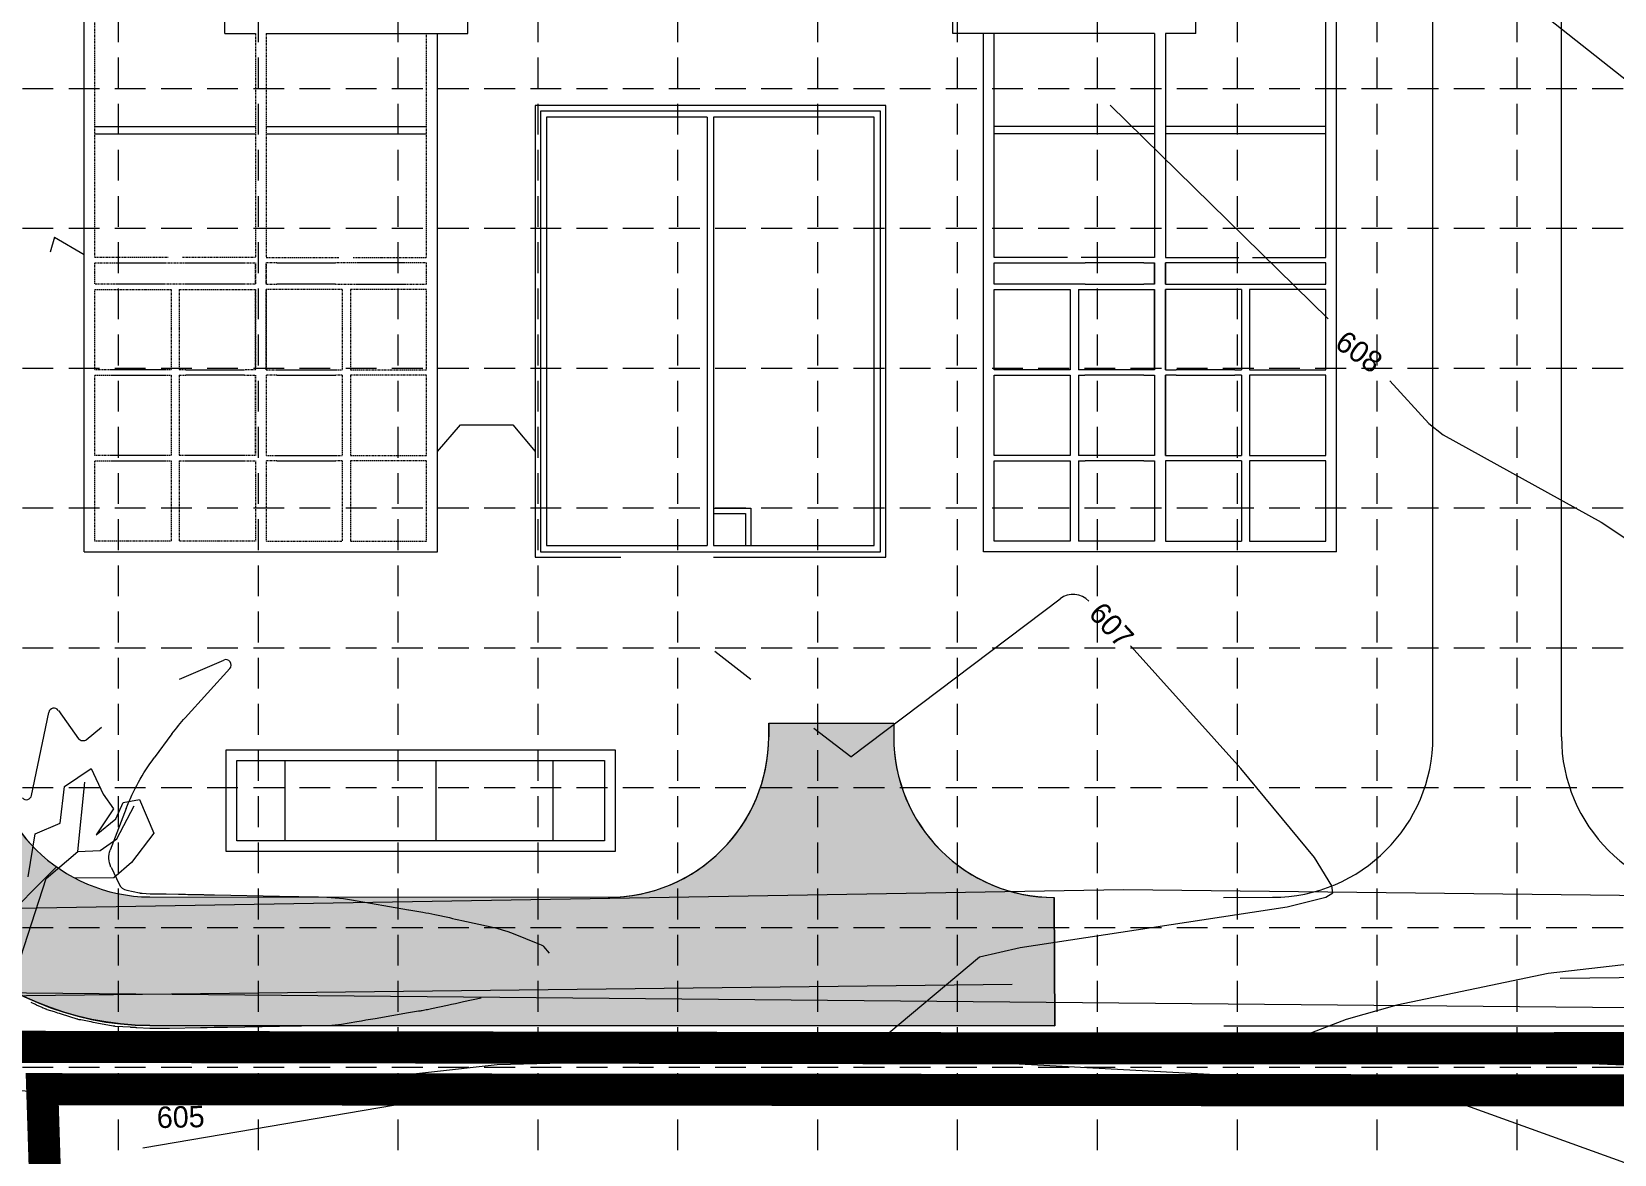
# Model space of a CAD drawing. Header units: feet. Extents: x 2483421 to 2485095, y 6854873 to 6855921.
# Drawn here: x 2484398.5 to 2484694.2, y 6855093.4 to 6855303.1 of the extents above; entities that cross this region are included whole.
import ezdxf

# ---------------------------------------------------------------- set-up
doc = ezdxf.new("R2010")
doc.units = ezdxf.units.FT
doc.header["$MEASUREMENT"] = 0
for name, pattern in [('DGN Style 3', [358.380981, 255.986415, -102.394566]), ('HIDDEN', [0.375, 0.25, -0.125]), ('HIDDEN2', [0.1875, 0.125, -0.0625]), ('PHANTOM2', [2.375, 0.625, -0.125, 0.125, -0.125, 1.25, -0.125])]:
    doc.linetypes.add(name, pattern=pattern)
for name, color, linetype, lineweight in [('C-ROAD-NW', 2, 'Continuous', 0), ('CTEXT', 1, 'Continuous', 0), ('CTR', 62, 'Continuous', 0), ('Future', 30, 'Continuous', 0), ('Level 11', 7, 'Continuous', 0), ('Level 14', 7, 'Continuous', 0), ('Level 18', 7, 'Continuous', 0), ('Level 31', 7, 'Continuous', 0), ('Level 5', 7, 'Continuous', 0), ('Level 6', 7, 'Continuous', 0), ('Level 7', 7, 'Continuous', 0), ('M-HAT-NW', 4, 'Continuous', 0), ('M-STR-NW', 3, 'Continuous', 0), ('P-Cont-1', 21, 'Continuous', 13)]:
    doc.layers.add(name, color=color, linetype=linetype, lineweight=lineweight)
for name, color, linetype in [('GRID', 254, 'HIDDEN'), ('LIMITS OF DISTURBANCE', 1, 'HIDDEN'), ('SILT FENCE', 200, 'Continuous')]:
    doc.layers.add(name, color=color, linetype=linetype)
doc.styles.get("Standard").update_dxf_attribs({"font": 'ARIAL.TTF'})
doc.linetypes.add('Fence-Barbed', pattern='A,38,-12,[1,dgnlstyle-maplsty.shx,S=0.064,R=0,X=0,Y=0],-12,38', length=100)

msp = doc.modelspace()

# ---------------------------------------------------------------- hatches: boundary and pattern name
at = {"layer": 'M-HAT-NW', "lineweight": 0}
h = msp.add_hatch(dxfattribs=at)
h.set_pattern_fill('CONCR3', style=0)
h.set_pattern_definition([(-11.50266, (2484440.7402, 6855398.9387), (-41.9899452, 9.5218646), [0.15568, -145.44072]), (111.74427, (2484441.1218, 6855401.9749), (9.053583, -25.2876234), [0.21274, -145.15402]), (111.74427, (2484444.7382, 6855393.5982), (9.053583, -25.2876234), [0.2126, -145.15415]), (111.74427, (2484441.5795, 6855393.9796), (9.053583, -25.2876234), [0.21246, -145.1543]), (-39.00304, (2484445.5905, 6855397.2241), (-76.799433, 60.565393), [0.19545, -109.6789]), (111.74427, (2484437.8564, 6855398.0078), (9.053583, -25.2876234), [0.2126, -145.15415]), (111.74427, (2484438.6346, 6855392.286), (9.053583, -25.2876234), [0.2124, -145.15435]), (-11.50266, (2484433.6779, 6855396.7236), (-41.9899452, 9.5218646), [0.15555, -145.44084]), (-11.50266, (2484440.891, 6855404.0065), (-41.9899452, 9.5218646), [0.15576, -145.44064]), (-11.50266, (2484436.3269, 6855396.1217), (-41.9899452, 9.5218646), [0.15555, -145.44084]), (-11.50266, (2484443.401, 6855396.3925), (-41.9899452, 9.5218646), [0.15568, -145.44072]), (-11.50266, (2484439.879, 6855395.5798), (-41.9899452, 9.5218646), [0.15564, -145.44076]), (-11.50266, (2484440.2703, 6855391.0945), (-41.9899452, 9.5218646), [0.15555, -145.44084]), (-11.50266, (2484442.7086, 6855400.5768), (-41.9899452, 9.5218646), [0.15576, -145.44064])])
h.paths.add_polyline_path([(2484366.3, 6855171.47, 0.410162), (2484420.61, 6855117.47), (2484589.64, 6855117.39), (2484589.56, 6855141.38, -0.414214), (2484559.56, 6855171.38), (2484559.56, 6855173.93), (2484536.2, 6855173.97), (2484536.2, 6855171.41, -0.424012), (2484505.2, 6855141.43), (2484421.03, 6855141.47, -0.421223), (2484390.3, 6855172.54), (2484390.3, 6855433.72), (2484366.3, 6855433.72)])

# ---------------------------------------------------------------- linework, layer by layer
at = {"layer": 'C-ROAD-NW', "color": 7, "lineweight": 0, "ltscale": 0.328084}
for p, q in [((2484536.2, 6855173.97), (2484536.2, 6855171.41)), ((2484559.56, 6855173.93), (2484559.56, 6855171.38)), ((2484403.14, 6855147.12), (2484385.93, 6855129.81)), ((2484420.61, 6855141.47), (2484506.2, 6855141.43)), ((2484420.61, 6855117.47), (2484589.64, 6855117.39))]:
    msp.add_line(p, q, dxfattribs=at)
at = {"layer": 'C-ROAD-NW', "color": 7, "lineweight": 0, "ltscale": 0.328084, "flags": 128}
for points in [[(2484536.2, 6855173.97), (2484559.56, 6855173.93)], [(2484589.64, 6855117.39), (2484589.56, 6855141.38)]]:
    msp.add_lwpolyline(points, dxfattribs=at)
at = {"layer": 'C-ROAD-NW', "color": 7, "lineweight": 0, "ltscale": 0.328084}
for centre, radius, start, end in [((2484420.83, 6855172), 54.54, 180.5616, 269.7674), ((2484420.83, 6855172.01), 30.54, 181.0086, 269.5822), ((2484506.2, 6855171.41), 30, 270, 0), ((2484589.56, 6855171.38), 30, 180, 270)]:
    msp.add_arc(centre, radius, start, end, dxfattribs=at)
at = {"layer": 'CTR', "color": 35, "lineweight": 0, "ltscale": 0.328084}
for p, q in [((2484660.02, 6855322.91), (2484730.17, 6855267.34)), ((2484600.01, 6855289.42), (2484640.73, 6855249.47)), ((2484652.25, 6855237.9), (2484659.53, 6855229.93)), ((2484659.53, 6855229.93), (2484662.18, 6855227.83)), ((2484662.18, 6855227.83), (2484691.7, 6855211.51)), ((2484691.7, 6855211.51), (2484751.66, 6855171.6)), ((2484603.93, 6855188.25), (2484603.77, 6855188.41)), ((2484624.42, 6855165.48), (2484603.93, 6855188.25)), ((2484638.14, 6855148.86), (2484624.42, 6855165.48)), ((2484641.41, 6855143.56), (2484638.14, 6855148.86)), ((2484633.05, 6855139.64), (2484640.25, 6855141.43)), ((2484640.25, 6855141.43), (2484641.56, 6855142.23)), ((2484641.56, 6855142.23), (2484641.41, 6855143.56)), ((2484583.21, 6855132.06), (2484633.05, 6855139.64)), ((2484558.62, 6855116.11), (2484575.6, 6855130.26)), ((2484575.6, 6855130.26), (2484583.21, 6855132.06)), ((2484681.8, 6855127.19), (2484653.54, 6855121.25)), ((2484697.54, 6855129), (2484681.8, 6855127.19)), ((2484653.54, 6855121.25), (2484644.09, 6855118.58)), ((2484644.09, 6855118.58), (2484636.8, 6855115.75)), ((2484542.42, 6855112.5), (2484558.62, 6855116.11)), ((2484636.8, 6855115.75), (2484634.44, 6855114.32)), ((2484541.11, 6855111.56), (2484542.42, 6855112.5)), ((2484541.17, 6855111.2), (2484541.11, 6855111.56)), ((2484556.62, 6855111.67), (2484542.61, 6855110.81)), ((2484633.48, 6855107.49), (2484556.62, 6855111.67)), ((2484634.44, 6855114.32), (2484633.19, 6855112.9)), ((2484633.19, 6855112.9), (2484633.36, 6855111.9)), ((2484633.36, 6855111.9), (2484634.77, 6855111.16)), ((2484542.61, 6855110.81), (2484541.17, 6855111.2)), ((2484634.77, 6855111.16), (2484640.48, 6855110.34)), ((2484640.48, 6855110.34), (2484657.93, 6855110.42)), ((2484657.93, 6855110.42), (2484672.77, 6855111.06)), ((2484672.77, 6855111.06), (2484705.02, 6855109.77)), ((2484647.02, 6855107.07), (2484633.48, 6855107.49)), ((2484655.94, 6855106.34), (2484647.02, 6855107.07)), ((2484696.12, 6855091.78), (2484655.94, 6855106.34))]:
    msp.add_line(p, q, dxfattribs=at)
at = {"layer": 'Future', "color": 7, "lineweight": 0, "ltscale": 0.328084}
for p, q in [((2484660.3, 6855171.41), (2484660.3, 6855433.72)), ((2484684.3, 6855171.38), (2484684.3, 6855433.72)), ((2484621.23, 6855117.38), (2484923.44, 6855117.38))]:
    msp.add_line(p, q, dxfattribs=at)
at = {"layer": 'Future', "color": 7, "lineweight": 0, "ltscale": 0.328084, "flags": 128}
for points in [[(2484642.3, 6855205.97), (2484642.3, 6855427.47)], [(2484608.3, 6855302.8), (2484570.63, 6855302.8), (2484570.63, 6855309.72)], [(2484615.97, 6855302.8), (2484615.97, 6855308.47)], [(2484640.3, 6855260.97), (2484640.3, 6855308.47)], [(2484642.3, 6855205.97), (2484576.3, 6855205.97), (2484576.3, 6855302.8)], [(2484578.3, 6855260.97), (2484578.3, 6855302.8)], [(2484608.3, 6855302.8), (2484608.3, 6855260.97)], [(2484608.3, 6855302.8), (2484608.3, 6855260.97)], [(2484615.97, 6855302.8), (2484610.3, 6855302.8)], [(2484610.3, 6855302.8), (2484610.3, 6855260.97)], [(2484608.3, 6855285.39), (2484578.3, 6855285.39)], [(2484608.3, 6855284.05), (2484578.3, 6855284.05)], [(2484640.3, 6855285.39), (2484610.3, 6855285.39)], [(2484640.3, 6855284.05), (2484610.3, 6855284.05)], [(2484592.01, 6855260.97), (2484578.3, 6855260.97)], [(2484582.3, 6855255.97), (2484578.3, 6855255.97), (2484578.3, 6855259.97), (2484582.3, 6855259.97)], [(2484582.3, 6855259.97), (2484591.3, 6855259.97)], [(2484591.3, 6855259.97), (2484595.3, 6855259.97)], [(2484608.3, 6855260.97), (2484594.6, 6855260.97)], [(2484606.31, 6855259.97), (2484595.3, 6855259.97)], [(2484606.31, 6855259.97), (2484608.3, 6855259.97), (2484608.3, 6855255.97), (2484606.31, 6855255.97)], [(2484608.3, 6855255.97), (2484608.3, 6855259.97)], [(2484610.3, 6855260.97), (2484624, 6855260.97)], [(2484610.3, 6855255.97), (2484610.3, 6855259.97)], [(2484612.3, 6855259.97), (2484610.3, 6855259.97), (2484610.3, 6855255.97), (2484612.3, 6855255.97)], [(2484623.3, 6855259.97), (2484612.3, 6855259.97)], [(2484627.29, 6855259.97), (2484623.3, 6855259.97)], [(2484626.59, 6855260.97), (2484640.3, 6855260.97)], [(2484636.3, 6855259.97), (2484627.29, 6855259.97)], [(2484636.3, 6855255.97), (2484640.3, 6855255.97), (2484640.3, 6855259.97), (2484636.3, 6855259.97)], [(2484592.55, 6855239.97), (2484578.3, 6855239.97), (2484578.3, 6855254.97), (2484592.55, 6855254.97)], [(2484591.3, 6855255.97), (2484582.3, 6855255.97)], [(2484595.3, 6855255.97), (2484591.3, 6855255.97)], [(2484592.55, 6855254.97), (2484592.55, 6855239.97)], [(2484594.05, 6855254.97), (2484608.3, 6855254.97), (2484608.3, 6855239.97), (2484606.3, 6855239.97)], [(2484594.05, 6855254.97), (2484594.05, 6855239.97)], [(2484595.3, 6855255.97), (2484606.31, 6855255.97)], [(2484608.3, 6855239.97), (2484608.3, 6855254.97)], [(2484610.3, 6855239.97), (2484610.3, 6855254.97)], [(2484624.55, 6855254.97), (2484610.3, 6855254.97), (2484610.3, 6855239.97), (2484612.3, 6855239.97)], [(2484612.3, 6855255.97), (2484623.3, 6855255.97)], [(2484623.3, 6855255.97), (2484627.29, 6855255.97)], [(2484624.55, 6855254.97), (2484624.55, 6855239.97)], [(2484637.3, 6855239.97), (2484640.3, 6855239.97), (2484640.3, 6855254.97), (2484626.05, 6855254.97)], [(2484626.05, 6855254.97), (2484626.05, 6855239.97)], [(2484627.29, 6855255.97), (2484636.3, 6855255.97)], [(2484592.55, 6855223.97), (2484578.3, 6855223.97), (2484578.3, 6855238.97), (2484592.55, 6855238.97)], [(2484592.55, 6855238.97), (2484592.55, 6855223.97)], [(2484595.29, 6855239.97), (2484594.05, 6855239.97)], [(2484594.05, 6855238.97), (2484595.29, 6855238.97)], [(2484594.05, 6855238.97), (2484594.05, 6855223.97)], [(2484606.3, 6855239.97), (2484595.29, 6855239.97)], [(2484606.3, 6855238.97), (2484595.29, 6855238.97)], [(2484606.3, 6855238.97), (2484608.3, 6855238.97), (2484608.3, 6855223.97), (2484606.3, 6855223.97)], [(2484610.3, 6855223.97), (2484610.3, 6855238.97)], [(2484612.3, 6855238.97), (2484610.3, 6855238.97), (2484610.3, 6855223.97), (2484612.3, 6855223.97)], [(2484623.31, 6855239.97), (2484612.3, 6855239.97)], [(2484612.3, 6855238.97), (2484623.31, 6855238.97)], [(2484623.31, 6855239.97), (2484624.55, 6855239.97)], [(2484624.55, 6855238.97), (2484623.31, 6855238.97)], [(2484624.55, 6855238.97), (2484624.55, 6855223.97)], [(2484626.05, 6855239.97), (2484627.3, 6855239.97)], [(2484627.3, 6855238.97), (2484626.05, 6855238.97)], [(2484626.05, 6855238.97), (2484626.05, 6855223.97)], [(2484627.3, 6855239.97), (2484637.3, 6855239.97)], [(2484637.3, 6855238.97), (2484627.3, 6855238.97)], [(2484637.3, 6855223.97), (2484640.3, 6855223.97), (2484640.3, 6855238.97), (2484637.3, 6855238.97)], [(2484595.29, 6855223.97), (2484594.05, 6855223.97)], [(2484606.3, 6855223.97), (2484595.3, 6855223.97)], [(2484612.3, 6855223.97), (2484623.32, 6855223.97)], [(2484623.32, 6855223.97), (2484624.55, 6855223.97)], [(2484626.05, 6855223.97), (2484627.3, 6855223.97)], [(2484627.3, 6855223.97), (2484637.3, 6855223.97)], [(2484592.55, 6855207.97), (2484578.3, 6855207.97), (2484578.3, 6855222.97), (2484592.55, 6855222.97)], [(2484592.55, 6855222.97), (2484592.55, 6855207.97)], [(2484594.05, 6855222.97), (2484595.3, 6855222.97)], [(2484606.3, 6855222.97), (2484608.3, 6855222.97), (2484608.3, 6855207.97), (2484594.05, 6855207.97)], [(2484594.05, 6855222.97), (2484594.05, 6855207.97)], [(2484606.3, 6855222.97), (2484595.3, 6855222.97)], [(2484612.3, 6855222.97), (2484610.3, 6855222.97), (2484610.3, 6855207.97), (2484624.55, 6855207.97)], [(2484623.32, 6855222.97), (2484612.3, 6855222.97)], [(2484624.55, 6855222.97), (2484623.32, 6855222.97)], [(2484624.55, 6855222.97), (2484624.55, 6855207.97)], [(2484626.05, 6855207.97), (2484640.3, 6855207.97), (2484640.3, 6855222.97), (2484637.3, 6855222.97)], [(2484627.3, 6855222.97), (2484626.05, 6855222.97)], [(2484626.05, 6855222.97), (2484626.05, 6855207.97)], [(2484637.3, 6855222.97), (2484627.3, 6855222.97)], [(2484621.14, 6855141.38), (2484630.3, 6855141.41)]]:
    msp.add_lwpolyline(points, dxfattribs=at)
at = {"layer": 'Future', "color": 7, "lineweight": 0, "ltscale": 0.328084}
for centre, start, end in [((2484630.3, 6855171.41), 270, 0), ((2484714.3, 6855171.38), 180, 270)]:
    msp.add_arc(centre, 30, start, end, dxfattribs=at)
at = {"layer": 'GRID', "color": 252, "linetype": 'HIDDEN', "lineweight": 0, "ltscale": 23}
for p, q in [((2484414.69, 6855893.42), (2484414.69, 6854978.93)), ((2484440.81, 6855893.42), (2484440.81, 6854978.93)), ((2484466.94, 6855893.42), (2484466.94, 6854978.93)), ((2484493.06, 6855893.42), (2484493.06, 6854978.93)), ((2484519.19, 6855893.42), (2484519.19, 6854978.93)), ((2484545.31, 6855893.42), (2484545.31, 6854978.93)), ((2484571.44, 6855893.42), (2484571.44, 6854978.93)), ((2484597.56, 6855893.42), (2484597.56, 6854978.93)), ((2484623.69, 6855893.42), (2484623.69, 6854978.93)), ((2484649.81, 6855893.42), (2484649.81, 6854978.93)), ((2484675.94, 6855893.42), (2484675.94, 6854978.93)), ((2483448.06, 6855292.54), (2485067.81, 6855292.54)), ((2483448.06, 6855266.42), (2485067.81, 6855266.42)), ((2483448.06, 6855240.29), (2485067.81, 6855240.29)), ((2483448.06, 6855214.17), (2485067.81, 6855214.17)), ((2483448.06, 6855188.04), (2485067.81, 6855188.04)), ((2483448.06, 6855161.92), (2485067.81, 6855161.92)), ((2483448.06, 6855135.79), (2485067.81, 6855135.79)), ((2483448.06, 6855109.67), (2485067.81, 6855109.67))]:
    msp.add_line(p, q, dxfattribs=at)
at = {"layer": 'Level 11', "color": 7, "linetype": 'Fence-Barbed', "lineweight": 0}
for p, q in [((2484116.86, 6855134.65), (2484602.48, 6855142.87)), ((2484602.48, 6855142.87), (2484760.5, 6855141.07))]:
    msp.add_line(p, q, dxfattribs=at)
at = {"layer": 'Level 14', "color": 7, "linetype": 'Fence-Barbed', "lineweight": 0, "ltscale": 3, "flags": 128}
msp.add_lwpolyline([(2484968.98, 6855118.25), (2483533.51, 6855131.43)], dxfattribs=at)
at = {"layer": 'Level 18', "color": 7, "linetype": 'PHANTOM2', "lineweight": 0, "ltscale": 0.328084}
msp.add_line((2483533.51, 6855105.14), (2484968.98, 6855117.79), dxfattribs=at)
at = {"layer": 'Level 31', "color": 7, "linetype": 'DGN Style 3', "lineweight": 0}
msp.add_line((2483608.97, 6855114.03), (2484945.99, 6855129.32), dxfattribs=at)
msp.add_line((2483608.97, 6855114.03), (2484945.99, 6855129.32), dxfattribs=at)
at = {"layer": 'Level 5', "color": 7, "linetype": 'Continuous', "lineweight": 0, "ltscale": 0.328084, "flags": 128}
msp.add_lwpolyline([(2484968.98, 6855108.17), (2484935.84, 6855108.65), (2484893.21, 6855106.63), (2484824.6, 6855106.11), (2484764.96, 6855106.92), (2484705.57, 6855106.13), (2484631.56, 6855106.77), (2484561.47, 6855104.22), (2484486.96, 6855106.09), (2484419.29, 6855094.54)], dxfattribs=at)
at = {"layer": 'Level 6', "color": 35, "linetype": 'Continuous', "lineweight": 0, "ltscale": 0.328084, "flags": 128}
for points in [[(2484401.24, 6855144.93), (2484407.11, 6855150), (2484408.46, 6855162.94)], [(2484407.11, 6855150), (2484411.31, 6855150.16), (2484414.4, 6855152.33), (2484417.65, 6855158.47)], [(2484386.14, 6855098.55), (2484401.24, 6855144.93)]]:
    msp.add_lwpolyline(points, dxfattribs=at)
at = {"layer": 'Level 7', "color": 7, "linetype": 'Continuous', "lineweight": 0, "ltscale": 0.328084, "flags": 128}
for points in [[(2484397.84, 6855145.26), (2484399.19, 6855153.25), (2484403.85, 6855155.27), (2484404.65, 6855162.14), (2484409.6, 6855165.47), (2484411.85, 6855160.66), (2484413.83, 6855157.94), (2484410.55, 6855153.08), (2484414.25, 6855156.07), (2484415.6, 6855159.14), (2484418.67, 6855159.67), (2484421.36, 6855153.4), (2484417.16, 6855147.93), (2484413.88, 6855145.05), (2484406.67, 6855145)], [(2484378.85, 6855064.79), (2484389.43, 6855077.61), (2484394.97, 6855085.06), (2484394.98, 6855093.38), (2484389.42, 6855093.98), (2484391.76, 6855105.67), (2484423.05, 6855103.19), (2484485.47, 6855110.16), (2484561.78, 6855112.08), (2484631.17, 6855112.87), (2484704.39, 6855114.04), (2484765.31, 6855111.8), (2484826.41, 6855111.99), (2484893.04, 6855112.97), (2484933.21, 6855114.12), (2484968.98, 6855114.13)]]:
    msp.add_lwpolyline(points, dxfattribs=at)
at = {"layer": 'LIMITS OF DISTURBANCE', "linetype": 'HIDDEN', "lineweight": 30, "ltscale": 100, "const_width": 6}
msp.add_lwpolyline([(2483553.88, 6855775.4), (2483582.72, 6855781.62), (2483622.36, 6855787.95), (2483674.73, 6855791.33), (2485022.16, 6855801.15), (2485021.8, 6855792.54), (2485014.26, 6855792.18, 0.367276), (2484981.25, 6855761.33), (2484981.64, 6855135.45), (2484941.69, 6855105.14), (2484400.49, 6855105.56), (2484402.75, 6855034.59), (2484369.16, 6855034.35), (2484323.13, 6855106.73), (2484136.59, 6855104.23), (2484070.04, 6855130.64), (2483603.14, 6855126.82), (2483582.42, 6855255.3), (2483563.42, 6855733.98), (2483555.35, 6855765.7)], format="xyb", close=True, dxfattribs=at)
at = {"layer": 'M-HAT-NW', "color": 7, "lineweight": 0, "ltscale": 0.328084, "flags": 128}
msp.add_lwpolyline([(2484366.3, 6855433.72), (2484390.3, 6855433.72), (2484390.3, 6855171.47, 0.406941), (2484420.61, 6855141.47), (2484506.2, 6855141.43), (2484506.2, 6855141.41, 0.414214), (2484536.2, 6855171.41), (2484536.2, 6855173.97), (2484559.56, 6855173.93), (2484559.56, 6855171.38, 0.414214), (2484589.56, 6855141.38), (2484589.64, 6855117.39), (2484420.61, 6855117.47), (2484420.61, 6855117.47, -0.410159), (2484366.3, 6855171.47)], format="xyb", close=True, dxfattribs=at)
at = {"layer": 'M-STR-NW', "color": 7, "lineweight": 0, "ltscale": 0.328084}
for p, q in [((2484558.06, 6855289.31), (2484492.55, 6855289.31)), ((2484492.55, 6855289.31), (2484492.55, 6855204.97)), ((2484558.06, 6855204.97), (2484558.06, 6855289.31)), ((2484493.55, 6855288.31), (2484493.55, 6855205.97)), ((2484557.06, 6855288.31), (2484493.55, 6855288.31)), ((2484494.72, 6855287.14), (2484494.72, 6855207.14)), ((2484524.72, 6855287.14), (2484494.72, 6855287.14)), ((2484524.72, 6855287.14), (2484524.72, 6855207.14)), ((2484525.89, 6855287.14), (2484525.89, 6855207.14)), ((2484555.89, 6855287.14), (2484525.89, 6855287.14)), ((2484555.89, 6855207.14), (2484555.89, 6855287.14)), ((2484557.06, 6855205.97), (2484557.06, 6855288.31)), ((2484494.72, 6855207.14), (2484524.72, 6855207.14)), ((2484525.89, 6855207.14), (2484555.89, 6855207.14)), ((2484492.55, 6855204.97), (2484508.56, 6855204.97)), ((2484493.55, 6855205.97), (2484557.06, 6855205.97)), ((2484510.33, 6855205.97), (2484532.08, 6855205.97)), ((2484525.88, 6855204.97), (2484558.06, 6855204.97))]:
    msp.add_line(p, q, dxfattribs=at)
at = {"layer": 'M-STR-NW', "color": 7, "lineweight": 0, "ltscale": 0.328084, "flags": 128}
for points in [[(2484408.3, 6855205.97), (2484408.3, 6855427.47)], [(2484442.3, 6855302.8), (2484479.97, 6855302.8), (2484479.97, 6855309.72)], [(2484434.63, 6855302.8), (2484434.63, 6855308.47)], [(2484408.3, 6855205.97), (2484474.3, 6855205.97), (2484474.3, 6855302.8)], [(2484434.63, 6855302.8), (2484440.3, 6855302.8)], [(2484410.3, 6855285.39), (2484440.3, 6855285.39)], [(2484410.3, 6855284.05), (2484440.3, 6855284.05)], [(2484442.3, 6855285.39), (2484472.3, 6855285.39)], [(2484442.3, 6855284.05), (2484472.3, 6855284.05)], [(2484414.3, 6855259.97), (2484423.31, 6855259.97)], [(2484427.3, 6855259.97), (2484438.3, 6855259.97)], [(2484444.3, 6855259.97), (2484455.3, 6855259.97)], [(2484468.3, 6855259.97), (2484459.3, 6855259.97)], [(2484423.31, 6855255.97), (2484414.3, 6855255.97)], [(2484438.3, 6855255.97), (2484427.3, 6855255.97)], [(2484455.3, 6855255.97), (2484444.3, 6855255.97)], [(2484459.3, 6855255.97), (2484468.3, 6855255.97)], [(2484423.3, 6855239.97), (2484413.3, 6855239.97)], [(2484413.3, 6855238.97), (2484423.3, 6855238.97)], [(2484427.29, 6855239.97), (2484438.3, 6855239.97)], [(2484438.3, 6855238.97), (2484427.29, 6855238.97)], [(2484444.3, 6855239.97), (2484455.32, 6855239.97)], [(2484444.3, 6855238.97), (2484455.31, 6855238.97)], [(2484423.3, 6855223.97), (2484413.3, 6855223.97)], [(2484438.3, 6855223.97), (2484427.29, 6855223.97)], [(2484444.3, 6855223.97), (2484455.31, 6855223.97)], [(2484413.3, 6855222.97), (2484423.3, 6855222.97)], [(2484427.29, 6855222.97), (2484438.3, 6855222.97)], [(2484444.3, 6855222.97), (2484455.31, 6855222.97)], [(2484525.89, 6855214.14), (2484532.89, 6855214.14), (2484532.89, 6855207.14)], [(2484525.89, 6855213.14), (2484531.89, 6855213.14), (2484531.89, 6855207.14)]]:
    msp.add_lwpolyline(points, dxfattribs=at)
at = {"layer": 'M-STR-NW', "color": 7, "linetype": 'HIDDEN2', "lineweight": 0, "flags": 128}
for points in [[(2484410.3, 6855260.97), (2484410.3, 6855308.47)], [(2484440.3, 6855302.8), (2484440.3, 6855260.97)], [(2484442.3, 6855302.8), (2484442.3, 6855260.97)], [(2484442.3, 6855302.8), (2484442.3, 6855260.97)], [(2484472.3, 6855260.97), (2484472.3, 6855302.8)], [(2484424.01, 6855260.97), (2484410.3, 6855260.97)], [(2484414.3, 6855255.97), (2484410.3, 6855255.97), (2484410.3, 6855259.97), (2484414.3, 6855259.97)], [(2484423.31, 6855259.97), (2484427.3, 6855259.97)], [(2484440.3, 6855260.97), (2484426.6, 6855260.97)], [(2484438.3, 6855259.97), (2484440.3, 6855259.97), (2484440.3, 6855255.97), (2484438.3, 6855255.97)], [(2484440.3, 6855255.97), (2484440.3, 6855259.97)], [(2484442.3, 6855260.97), (2484456.01, 6855260.97)], [(2484442.3, 6855255.97), (2484442.3, 6855259.97)], [(2484444.3, 6855259.97), (2484442.3, 6855259.97), (2484442.3, 6855255.97), (2484444.3, 6855255.97)], [(2484459.3, 6855259.97), (2484455.3, 6855259.97)], [(2484458.6, 6855260.97), (2484472.3, 6855260.97)], [(2484468.3, 6855255.97), (2484472.3, 6855255.97), (2484472.3, 6855259.97), (2484468.3, 6855259.97)], [(2484413.3, 6855239.97), (2484410.3, 6855239.97), (2484410.3, 6855254.97), (2484424.55, 6855254.97)], [(2484427.3, 6855255.97), (2484423.31, 6855255.97)], [(2484424.55, 6855254.97), (2484424.55, 6855239.97)], [(2484426.05, 6855254.97), (2484440.3, 6855254.97), (2484440.3, 6855239.97), (2484438.3, 6855239.97)], [(2484426.05, 6855254.97), (2484426.05, 6855239.97)], [(2484440.3, 6855239.97), (2484440.3, 6855254.97)], [(2484442.3, 6855239.97), (2484442.3, 6855254.97)], [(2484456.55, 6855254.97), (2484442.3, 6855254.97), (2484442.3, 6855239.97), (2484444.3, 6855239.97)], [(2484455.3, 6855255.97), (2484459.3, 6855255.97)], [(2484456.55, 6855254.97), (2484456.55, 6855239.97)], [(2484458.05, 6855239.97), (2484472.3, 6855239.97), (2484472.3, 6855254.97), (2484458.05, 6855254.97)], [(2484458.05, 6855254.97), (2484458.05, 6855239.97)], [(2484413.3, 6855223.97), (2484410.3, 6855223.97), (2484410.3, 6855238.97), (2484413.3, 6855238.97)], [(2484424.55, 6855239.97), (2484423.3, 6855239.97)], [(2484423.3, 6855238.97), (2484424.55, 6855238.97)], [(2484424.55, 6855238.97), (2484424.55, 6855223.97)], [(2484427.29, 6855239.97), (2484426.05, 6855239.97)], [(2484426.05, 6855238.97), (2484427.29, 6855238.97)], [(2484426.05, 6855238.97), (2484426.05, 6855223.97)], [(2484438.3, 6855238.97), (2484440.3, 6855238.97), (2484440.3, 6855223.97), (2484438.3, 6855223.97)], [(2484440.3, 6855223.97), (2484440.3, 6855238.97)], [(2484444.3, 6855238.97), (2484442.3, 6855238.97), (2484442.3, 6855223.97), (2484444.3, 6855223.97)], [(2484456.55, 6855238.97), (2484455.31, 6855238.97)], [(2484455.32, 6855239.97), (2484456.55, 6855239.97)], [(2484456.55, 6855238.97), (2484456.55, 6855223.97)], [(2484458.05, 6855223.97), (2484472.3, 6855223.97), (2484472.3, 6855238.97), (2484458.05, 6855238.97)], [(2484458.05, 6855238.97), (2484458.05, 6855223.97)], [(2484424.55, 6855223.97), (2484423.3, 6855223.97)], [(2484427.29, 6855223.97), (2484426.05, 6855223.97)], [(2484455.31, 6855223.97), (2484456.55, 6855223.97)], [(2484424.55, 6855207.97), (2484410.3, 6855207.97), (2484410.3, 6855222.97), (2484413.3, 6855222.97)], [(2484423.3, 6855222.97), (2484424.55, 6855222.97)], [(2484424.55, 6855222.97), (2484424.55, 6855207.97)], [(2484426.05, 6855222.97), (2484427.29, 6855222.97)], [(2484438.3, 6855222.97), (2484440.3, 6855222.97), (2484440.3, 6855207.97), (2484426.05, 6855207.97)], [(2484426.05, 6855222.97), (2484426.05, 6855207.97)], [(2484444.3, 6855222.97), (2484442.3, 6855222.97), (2484442.3, 6855207.97), (2484456.55, 6855207.97)], [(2484456.55, 6855222.97), (2484455.31, 6855222.97)], [(2484456.55, 6855222.97), (2484456.55, 6855207.97)], [(2484458.05, 6855207.97), (2484472.3, 6855207.97), (2484472.3, 6855222.97), (2484458.05, 6855222.97)], [(2484458.05, 6855222.97), (2484458.05, 6855207.97)]]:
    msp.add_lwpolyline(points, dxfattribs=at)
at = {"layer": 'M-STR-NW', "color": 7, "lineweight": 0, "ltscale": 0.328084, "flags": 128}
for points in [[(2484434.82, 6855168.97), (2484507.54, 6855168.97), (2484507.54, 6855149.97), (2484434.82, 6855149.97)], [(2484436.82, 6855166.97), (2484505.54, 6855166.97), (2484505.54, 6855151.97), (2484436.82, 6855151.97)], [(2484445.86, 6855166.97), (2484495.89, 6855166.97), (2484495.89, 6855151.97), (2484445.86, 6855151.97)], [(2484474.09, 6855166.97), (2484495.89, 6855166.97), (2484495.89, 6855151.97), (2484474.09, 6855151.97)]]:
    msp.add_lwpolyline(points, close=True, dxfattribs=at)
at = {"layer": 'P-Cont-1', "color": 33}
for p, q in [((2484402.8, 6855264.75), (2484408.3, 6855261.48)), ((2484474.3, 6855224.7), (2484478.61, 6855229.67)), ((2484478.61, 6855229.67), (2484488.42, 6855229.67)), ((2484488.42, 6855229.67), (2484492.55, 6855224.7)), ((2484551.52, 6855167.64), (2484590.65, 6855197.2)), ((2484426.14, 6855182.19), (2484434.39, 6855185.74)), ((2484435.53, 6855184.15), (2484427.2, 6855174.97)), ((2484398.51, 6855160.45), (2484401.7, 6855175.96)), ((2484403.5, 6855176.34), (2484407.26, 6855171.03)), ((2484408.72, 6855170.84), (2484411.54, 6855173.19)), ((2484424.7, 6855171.93), (2484421.4, 6855167.48)), ((2484416.18, 6855157.98), (2484413.21, 6855150.23)), ((2484413.34, 6855147.07), (2484414.89, 6855143.84))]:
    msp.add_line(p, q, dxfattribs=at)
at = {"layer": 'P-Cont-1', "color": 33, "flags": 128}
for points in [[(2484402.8, 6855264.75), (2484401.98, 6855261.96)], [(2484532.87, 6855182.13), (2484526.16, 6855187.35)], [(2484551.52, 6855167.64), (2484544.65, 6855172.97)], [(2484416.27, 6855142.74), (2484418.64, 6855142.24), (2484418.69, 6855142.23), (2484418.74, 6855142.22), (2484418.79, 6855142.21), (2484418.83, 6855142.2), (2484419, 6855142.18), (2484419.03, 6855142.17), (2484419.07, 6855142.17), (2484419.1, 6855142.17), (2484419.14, 6855142.16), (2484420.68, 6855142.06), (2484420.68, 6855142.06), (2484420.68, 6855142.06), (2484420.68, 6855142.06), (2484420.68, 6855142.06), (2484420.69, 6855142.06), (2484420.69, 6855142.06), (2484420.69, 6855142.06), (2484420.69, 6855142.06), (2484420.69, 6855142.06), (2484421.75, 6855142.06), (2484421.95, 6855142.06), (2484422.15, 6855142.06), (2484422.36, 6855142.05), (2484422.56, 6855142.05), (2484423.45, 6855142.03), (2484423.48, 6855142.03), (2484423.5, 6855142.03), (2484423.52, 6855142.03), (2484423.54, 6855142.03), (2484423.61, 6855142.03), (2484423.63, 6855142.03), (2484423.64, 6855142.03), (2484423.66, 6855142.03), (2484423.67, 6855142.03), (2484425.92, 6855141.99), (2484426.37, 6855141.98), (2484426.82, 6855141.97), (2484427.27, 6855141.97), (2484427.71, 6855141.96), (2484429.53, 6855141.93), (2484429.67, 6855141.92), (2484429.81, 6855141.92), (2484429.95, 6855141.92), (2484430.09, 6855141.92), (2484430.54, 6855141.91), (2484430.64, 6855141.91), (2484430.74, 6855141.9), (2484430.84, 6855141.9), (2484430.94, 6855141.9), (2484432.13, 6855141.88), (2484432.19, 6855141.88), (2484432.24, 6855141.88), (2484432.3, 6855141.88), (2484432.35, 6855141.87), (2484432.53, 6855141.87), (2484432.57, 6855141.87), (2484432.61, 6855141.87), (2484432.65, 6855141.87), (2484432.69, 6855141.87), (2484444.81, 6855141.65), (2484444.81, 6855141.65), (2484444.81, 6855141.65), (2484444.81, 6855141.65), (2484444.81, 6855141.65), (2484444.82, 6855141.65), (2484444.82, 6855141.65), (2484444.82, 6855141.65), (2484444.82, 6855141.65), (2484444.82, 6855141.65), (2484452.1, 6855141.51), (2484453.66, 6855141.45), (2484455.21, 6855141.34), (2484456.75, 6855141.16), (2484458.29, 6855140.92), (2484468.94, 6855139.09), (2484468.94, 6855139.09), (2484468.95, 6855139.09), (2484468.95, 6855139.09), (2484468.95, 6855139.09), (2484468.95, 6855139.09), (2484468.95, 6855139.09), (2484468.95, 6855139.09), (2484468.95, 6855139.09), (2484468.95, 6855139.09), (2484471.59, 6855138.64), (2484472.15, 6855138.54), (2484472.72, 6855138.43), (2484473.28, 6855138.32), (2484473.84, 6855138.2), (2484476.55, 6855137.61), (2484477.13, 6855137.48), (2484477.71, 6855137.35), (2484478.3, 6855137.23), (2484478.88, 6855137.1), (2484484.38, 6855135.89), (2484485.42, 6855135.65), (2484486.44, 6855135.35), (2484487.45, 6855135.02), (2484488.45, 6855134.65), (2484493.06, 6855132.8), (2484493.06, 6855132.8), (2484493.07, 6855132.8), (2484493.07, 6855132.79), (2484493.07, 6855132.79), (2484493.09, 6855132.79), (2484493.09, 6855132.79), (2484493.09, 6855132.79), (2484493.09, 6855132.79), (2484493.09, 6855132.79), (2484493.09, 6855132.79), (2484493.09, 6855132.79), (2484493.09, 6855132.79), (2484493.09, 6855132.79), (2484493.09, 6855132.79), (2484493.7, 6855132.54), (2484493.83, 6855132.48), (2484493.94, 6855132.41), (2484494.05, 6855132.32), (2484494.15, 6855132.22), (2484495.2, 6855130.96)], [(2484482.48, 6855122.57), (2484479.21, 6855121.86), (2484478.46, 6855121.7), (2484477.71, 6855121.53), (2484476.96, 6855121.37), (2484476.21, 6855121.21), (2484473.18, 6855120.55), (2484472.95, 6855120.5), (2484472.71, 6855120.45), (2484472.47, 6855120.41), (2484472.23, 6855120.36), (2484471.46, 6855120.23), (2484471.29, 6855120.2), (2484471.12, 6855120.17), (2484470.96, 6855120.15), (2484470.79, 6855120.12), (2484468.94, 6855119.8), (2484468.94, 6855119.8), (2484468.94, 6855119.8), (2484468.94, 6855119.8), (2484468.94, 6855119.8), (2484468.93, 6855119.8), (2484468.93, 6855119.8), (2484468.93, 6855119.8), (2484468.93, 6855119.8), (2484468.93, 6855119.8), (2484468.92, 6855119.8), (2484468.92, 6855119.8), (2484468.92, 6855119.8), (2484468.92, 6855119.8), (2484468.92, 6855119.8), (2484462.7, 6855118.73), (2484461.84, 6855118.59), (2484460.97, 6855118.44), (2484460.11, 6855118.29), (2484459.24, 6855118.14), (2484456.42, 6855117.66), (2484455.81, 6855117.57), (2484455.2, 6855117.5), (2484454.59, 6855117.45), (2484453.98, 6855117.43), (2484448.92, 6855117.34), (2484448.44, 6855117.33), (2484447.97, 6855117.33), (2484447.49, 6855117.32), (2484447.01, 6855117.31), (2484444.8, 6855117.27), (2484444.8, 6855117.27), (2484444.8, 6855117.27), (2484444.79, 6855117.27), (2484444.79, 6855117.27), (2484444.79, 6855117.27), (2484444.79, 6855117.27), (2484444.79, 6855117.27), (2484444.79, 6855117.27), (2484444.79, 6855117.27), (2484435.13, 6855117.1), (2484433.86, 6855117.08), (2484432.59, 6855117.06), (2484431.32, 6855117.04), (2484430.05, 6855117.01), (2484424.27, 6855116.92), (2484424.2, 6855116.92), (2484424.13, 6855116.91), (2484424.06, 6855116.91), (2484423.99, 6855116.91), (2484423.74, 6855116.91), (2484423.7, 6855116.91), (2484423.66, 6855116.91), (2484423.62, 6855116.91), (2484423.58, 6855116.9), (2484423.45, 6855116.9), (2484423.42, 6855116.9), (2484423.39, 6855116.9), (2484423.37, 6855116.9), (2484423.34, 6855116.9), (2484422.88, 6855116.89), (2484422.79, 6855116.89), (2484422.71, 6855116.89), (2484422.62, 6855116.89), (2484422.53, 6855116.89), (2484422.25, 6855116.88), (2484422.19, 6855116.88), (2484422.13, 6855116.88), (2484422.07, 6855116.88), (2484422.01, 6855116.88), (2484420.66, 6855116.88), (2484420.66, 6855116.88), (2484420.65, 6855116.88), (2484420.65, 6855116.88), (2484420.65, 6855116.88), (2484420.65, 6855116.88), (2484420.65, 6855116.88), (2484420.65, 6855116.88), (2484420.65, 6855116.88), (2484420.64, 6855116.88), (2484420.62, 6855116.88), (2484420.62, 6855116.88), (2484420.62, 6855116.88), (2484420.62, 6855116.88), (2484420.62, 6855116.88), (2484420.61, 6855116.88), (2484420.61, 6855116.88), (2484420.61, 6855116.88), (2484420.61, 6855116.88), (2484420.61, 6855116.88), (2484418.16, 6855117.04), (2484418.04, 6855117.05), (2484417.92, 6855117.06), (2484417.8, 6855117.06), (2484417.68, 6855117.07), (2484417.29, 6855117.1), (2484417.21, 6855117.1), (2484417.13, 6855117.11), (2484417.04, 6855117.11), (2484416.96, 6855117.12), (2484414.09, 6855117.3), (2484414.06, 6855117.3), (2484414.03, 6855117.31), (2484413.99, 6855117.31), (2484413.96, 6855117.31), (2484413.85, 6855117.33), (2484413.83, 6855117.33), (2484413.8, 6855117.34), (2484413.78, 6855117.34), (2484413.76, 6855117.34), (2484410.72, 6855117.91), (2484410.36, 6855117.98), (2484409.99, 6855118.05), (2484409.62, 6855118.12), (2484409.25, 6855118.19), (2484407.67, 6855118.49), (2484407.61, 6855118.5), (2484407.54, 6855118.52), (2484407.47, 6855118.53), (2484407.41, 6855118.55), (2484407.19, 6855118.6), (2484407.15, 6855118.62), (2484407.1, 6855118.63), (2484407.05, 6855118.64), (2484407.01, 6855118.66), (2484404.07, 6855119.58), (2484403.74, 6855119.68), (2484403.42, 6855119.79), (2484403.09, 6855119.89), (2484402.76, 6855119.99), (2484401.44, 6855120.42), (2484401.34, 6855120.46), (2484401.25, 6855120.49), (2484401.15, 6855120.53), (2484401.05, 6855120.56), (2484400.74, 6855120.69), (2484400.67, 6855120.72), (2484400.61, 6855120.74), (2484400.54, 6855120.77), (2484400.48, 6855120.8), (2484399.73, 6855121.14), (2484399.56, 6855121.21), (2484399.4, 6855121.28), (2484399.24, 6855121.36), (2484399.08, 6855121.43), (2484398.53, 6855121.68), (2484398.42, 6855121.73)]]:
    msp.add_lwpolyline(points, dxfattribs=at)
at = {"layer": 'P-Cont-1', "color": 33}
for centre, radius, start, end in [((2484593.07, 6855194.01), 4, 43.0749, 127.0651), ((2484434.79, 6855184.82), 1, 317.7792, 113.2717), ((2484402.68, 6855175.76), 1, 35.3112, 168.3815), ((2484397.53, 6855160.65), 1, 221.7906, 348.3815), ((2484416.69, 6855144.7), 2, 205.5914, 257.93)]:
    msp.add_arc(centre, radius, start, end, dxfattribs=at)
at = {"layer": 'P-Cont-1', "color": 33, "extrusion": (0, 0, -1)}
for centre, radius, start, end in [((-2484456.83, 6855148.09), 40, 36.573, 42.2208), ((-2484408.08, 6855171.61), 1, 230.2371, 324.6888), ((-2484453.53, 6855143.65), 40, 20.9929, 36.573), ((-2484416.94, 6855148.8), 4, 334.4086, 20.9929)]:
    msp.add_arc(centre, radius, start, end, dxfattribs=at)
at = {"layer": 'SILT FENCE', "linetype": 'Continuous', "lineweight": 30, "ltscale": 0.25, "const_width": 6}
msp.add_lwpolyline([(2484387.01, 6855116.4), (2484387.02, 6855113.48), (2484308.59, 6855112.49), (2484384.93, 6855113.49), (2484593.03, 6855113.18), (2484935.45, 6855113.32)], dxfattribs=at)

# ---------------------------------------------------------------- texts
at = {"layer": 'CTEXT', "color": 35, "lineweight": 0, "char_height": 4, "attachment_point": 5, "line_spacing_factor": 0.754198}
for s, insert, rotation in [('\\Ffont001.shx;608', (2484646.49, 6855243.32), 324.4268), ('\\Ffont001.shx;607', (2484600.23, 6855192.27), 312.4447), ('\\Ffont001.shx;605', (2484426.36, 6855100.36), 1.1919)]:
    msp.add_mtext(s, dxfattribs=dict(at, insert=insert, rotation=rotation))

doc.saveas('drawing.dxf')
